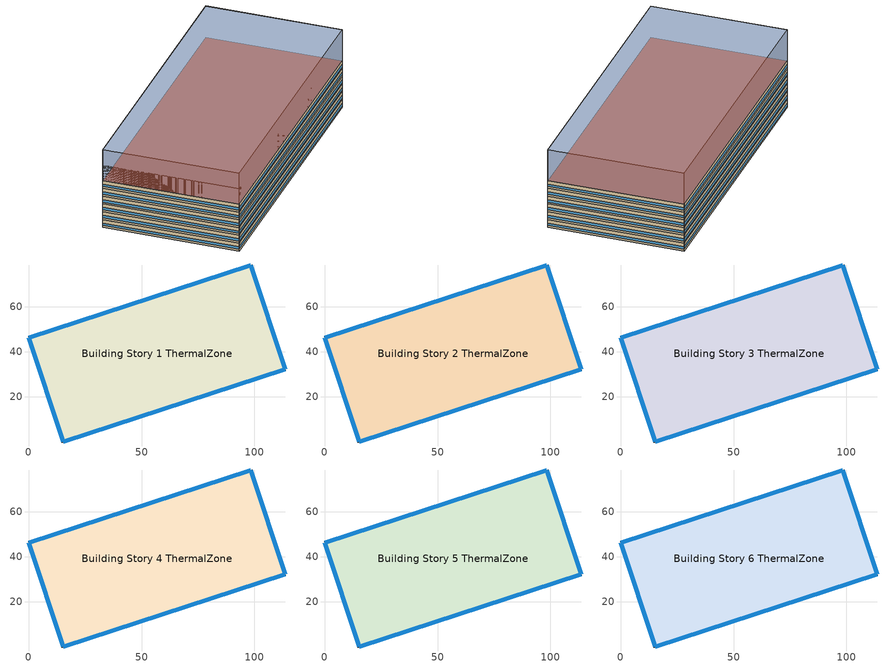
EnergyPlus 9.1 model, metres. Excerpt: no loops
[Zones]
Building Story 1 ThermalZone
 floor ground (Typical Insulated Carpeted 6in Slab Floor): 113.71,32.25 15.24,0 0,46.2 98.46,78.45 z0
 wall outside (Typical Insulated Exterior Mass Wall R-9.62): 15.24,0 113.71,32.25 98.46,78.45 0,46.2 15.24,0 z0:3
 window (U 0.57 SHGC 0.49 Dbl Blue 6mm/6mm Air): 15.27,0.01 113.68,32.24 / 0.01,46.18 15.23,0.02 / 98.44,78.44 0.02,46.21 / 113.7,32.27 98.47,78.42 z0.76:1.66
 ceiling adiabatic (Typical IEAD Roof R-15.87): 98.46,78.45 0,46.2 15.24,0 113.71,32.25 z3
Building Story 2 ThermalZone
 floor adiabatic (Typical Interior Floor): 113.71,32.25 15.24,0 0,46.2 98.46,78.45 z3
 wall outside (Typical Insulated Exterior Mass Wall R-9.62): 98.46,78.45 0,46.2 15.24,0 113.71,32.25 98.46,78.45 z3:6
 window (U 0.57 SHGC 0.49 Dbl Blue 6mm/6mm Air): 98.44,78.44 0.02,46.21 / 113.7,32.27 98.47,78.42 / 15.27,0.01 113.68,32.24 / 0.01,46.18 15.23,0.02 z3.76:4.66
 ceiling adiabatic (Typical Interior Ceiling): 98.46,78.45 0,46.2 15.24,0 113.71,32.25 z6
Building Story 3 ThermalZone
 floor adiabatic (Typical Insulated Carpeted 6in Slab Floor): 113.71,32.25 15.24,0 0,46.2 98.46,78.45 z6
 wall outside (Typical Insulated Exterior Mass Wall R-9.62): 15.24,0 113.71,32.25 98.46,78.45 0,46.2 15.24,0 z6:9
 window (U 0.57 SHGC 0.49 Dbl Blue 6mm/6mm Air): 15.27,0.01 113.68,32.24 / 0.01,46.18 15.23,0.02 / 98.44,78.44 0.02,46.21 / 113.7,32.27 98.47,78.42 z6.76:7.66
 roof outside (Typical IEAD Roof R-15.87): 98.46,78.45 0,46.2 15.24,0 113.71,32.25 z9
Building Story 4 ThermalZone
 floor adiabatic (Typical Insulated Carpeted 6in Slab Floor): 113.71,32.25 15.24,0 0,46.2 98.46,78.45 z9
 wall outside (Typical Insulated Exterior Mass Wall R-9.62): 15.24,0 113.71,32.25 98.46,78.45 0,46.2 15.24,0 z9:12
 window (U 0.57 SHGC 0.49 Dbl Blue 6mm/6mm Air): 15.27,0.01 113.68,32.24 / 0.01,46.18 15.23,0.02 / 98.44,78.44 0.02,46.21 / 113.7,32.27 98.47,78.42 z9.76:10.66
 roof outside (Typical IEAD Roof R-15.87): 98.46,78.45 0,46.2 15.24,0 113.71,32.25 z12
Building Story 5 ThermalZone
 floor adiabatic (Typical Interior Floor): 113.71,32.25 15.24,0 0,46.2 98.46,78.45 z12
 wall outside (Typical Insulated Exterior Mass Wall R-9.62): 15.24,0 113.71,32.25 98.46,78.45 0,46.2 15.24,0 z12:15
 window (U 0.57 SHGC 0.49 Dbl Blue 6mm/6mm Air): 15.27,0.01 113.68,32.24 / 0.01,46.18 15.23,0.02 / 98.44,78.44 0.02,46.21 / 113.7,32.27 98.47,78.42 z12.76:13.66
 ceiling adiabatic (Typical IEAD Roof R-15.87): 98.46,78.45 0,46.2 15.24,0 113.71,32.25 z15
Building Story 6 ThermalZone
 floor adiabatic (Typical Interior Floor): 113.71,32.25 15.24,0 0,46.2 98.46,78.45 z15
 wall outside (Typical Insulated Exterior Mass Wall R-9.62): 15.24,0 113.71,32.25 98.46,78.45 0,46.2 15.24,0 z15:18
 window (U 0.57 SHGC 0.49 Dbl Blue 6mm/6mm Air): 15.27,0.01 113.68,32.24 / 0.01,46.18 15.23,0.02 / 98.44,78.44 0.02,46.21 / 113.7,32.27 98.47,78.42 z15.76:16.66
 roof outside (Typical IEAD Roof R-15.87): 98.46,78.45 0,46.2 15.24,0 113.71,32.25 z18
shading: 15.24,0 113.71,32.25 / 113.71,32.25 98.46,78.45 / 98.46,78.45 0,46.2 / 0,46.2 15.24,0 z0:12; 113.71,32.25 98.46,78.45 / 98.46,78.45 0,46.2 / 0,46.2 15.24,0 / 15.24,0 113.71,32.25 z0:30; 15.24,0 113.71,32.25 / 113.71,32.25 98.46,78.45 / 98.46,78.45 0,46.2 / 0,46.2 15.24,0 z0:9; 0,46.2 15.24,0 / 15.24,0 113.71,32.25 / 113.71,32.25 98.46,78.45 / 98.46,78.45 0,46.2 z0:24; 98.46,78.45 0,46.2 15.24,0 113.71,32.25 z12; 113.71,32.25 15.24,0 0,46.2 98.46,78.45 z0; 98.46,78.45 0,46.2 15.24,0 113.71,32.25 z30; 113.71,32.25 15.24,0 0,46.2 98.46,78.45 z0; 98.46,78.45 0,46.2 15.24,0 113.71,32.25 z9; 113.71,32.25 15.24,0 0,46.2 98.46,78.45 z0; 113.71,32.25 15.24,0 0,46.2 98.46,78.45 z0; 98.46,78.45 0,46.2 15.24,0 113.71,32.25 z24
[Building]
Office 1: Terrain=City
[Site:Location]
Buffalo Niagara Intl Ap_NY_USA: Latitude {deg}=42.8158; Longitude {deg}=-78.8485; Time Zone {hr}=-5; Elevation {m}=215
[Site:GroundTemperature:BuildingSurface]
19.527, 19.502, 19.536, 19.598, 20.002, 21.64, 22.225, 22.375, 21.449, 20.121, 19.802, 19.633
[Site:WaterMainsTemperature]
Calculation Method=Correlation; Annual Average Outdoor Air Temperature {C}=8.96667; Maximum Difference In Monthly Average Outdoor Air Temperatures {deltaC}=26.2
[SizingPeriod:DesignDay] Day of Month=21; Dry-Bulb Temperature Range Modifier Type=DefaultMultipliers; Humidity Condition Type=Wetbulb; Barometric Pressure {Pa}=98769; Rain Indicator=No; Snow Indicator=No; Daylight Saving Time Indicator=No
Name | Month | Day Type | Maximum Dry-Bulb Temperature {C} | Daily Dry-Bulb Temperature Range {deltaC} | Wetbulb or DewPoint at Maximum Dry-Bulb {C} | Wind Speed {m/s} | Wind Direction {deg} | Solar Model Indicator | ASHRAE Clear Sky Optical Depth for Beam Irradiance (taub) | ASHRAE Clear Sky Optical Depth for Diffuse Irradiance (taud) | Sky Clearness
Buffalo Niagara Intl Ap Ann Clg .4% Condns DB=>MWB | 7 | SummerDesignDay | 30.3 | 9.3 | 21.8 | 5.7 | 240 | ASHRAETau | 0.462 | 2.001
Buffalo Niagara Intl Ap Ann Clg .4% Condns WB=>MDB | 7 | SummerDesignDay | 27.8 | 9.3 | 23.8 | 5.7 | 240 | ASHRAETau | 0.462 | 2.001
Buffalo Niagara Intl Ap Ann Htg 99.6% Condns DB | 1 | WinterDesignDay | -16.3 | 0 | -16.3 | 5.1 | 270 | ASHRAEClearSky |  |  | 0
[Material] Thermal Absorptance=0.9
Name | Roughness | Thickness {m} | Conductivity {W/m-K} | Density {kg/m3} | Specific Heat {J/kg-K} | Solar Absorptance | Visible Absorptance
1/2IN Gypsum | Smooth | 0.0127 | 0.16 | 784.9 | 830 | 0.4 | 0.4
100mm Normalweight concrete floor | MediumRough | 0.1016 | 2.31045 | 2322 | 832.557 | 0 | 0
1IN Stucco | Smooth | 0.0253 | 0.6918 | 1858 | 837 | 0.7 | 0.92
6 in. Normalweight Concrete Floor | MediumRough | 0.1524 | 2.31 | 2322 | 832 | 0.7 | 0.7
8IN CONCRETE HW RefBldg | Rough | 0.2032 | 1.311 | 2240 | 836.8 | 0.7 | 0.7
Metal Roof Surface | Smooth | 0.0008 | 45.28 | 7824 | 500 | 0.7 | 0.7
Roof Membrane | VeryRough | 0.0095 | 0.16 | 1121.29 | 1460 | 0.7 | 0.7
[Material:NoMass] Roughness=Smooth; Thermal Absorptance=0.9; Solar Absorptance=0.7
Name | Thermal Resistance {m2-K/W} | Visible Absorptance
CP02 CARPET PAD; Typical Carpet Pad | 0.21648 | 0.8
Typical Insulation R-14.76 | 2.59864 | 0.7
Typical Insulation R-7.23 | 1.27273 | 0.7
[WindowMaterial:Gas]
AIR 6MM: Gas Type=Air; Thickness {m}=0.0063
[WindowMaterial:Glazing] Optical Data Type=SpectralAverage; Thickness {m}=0.006; Infrared Transmittance at Normal Incidence=0; Front Side Infrared Hemispherical Emissivity=0.84; Back Side Infrared Hemispherical Emissivity=0.84; Conductivity {W/m-K}=0.9; Dirt Correction Factor for Solar and Visible Transmittance=1; Solar Diffusing=No
Name | Solar Transmittance at Normal Incidence | Front Side Solar Reflectance at Normal Incidence | Back Side Solar Reflectance at Normal Incidence | Visible Transmittance at Normal Incidence | Front Side Visible Reflectance at Normal Incidence | Back Side Visible Reflectance at Normal Incidence
BLUE 6MM | 0.48 | 0.05 | 0.05 | 0.57 | 0.06 | 0.06
CLEAR 6MM | 0.775 | 0.071 | 0.071 | 0.881 | 0.08 | 0.08
[Construction]
Typical IEAD Roof R-15.87: Roof Membrane, Typical Insulation R-14.76, Metal Roof Surface
Typical Insulated Carpeted 6in Slab Floor: 6 in. Normalweight Concrete Floor, Typical Carpet Pad
Typical Insulated Exterior Mass Wall R-9.62: 1IN Stucco, 8IN CONCRETE HW RefBldg, Typical Insulation R-7.23, 1/2IN Gypsum
Typical Interior Ceiling: CP02 CARPET PAD, 100mm Normalweight concrete floor
Typical Interior Floor: 100mm Normalweight concrete floor, CP02 CARPET PAD
U 0.57 SHGC 0.49 Dbl Blue 6mm/6mm Air: BLUE 6MM, AIR 6MM, CLEAR 6MM
[Zone]
Building Story 1 ThermalZone; Building Story 2 ThermalZone; Building Story 3 ThermalZone; Building Story 4 ThermalZone; Building Story 5 ThermalZone; Building Story 6 ThermalZone
[AvailabilityManager:NightCycle] Applicability Schedule=Always On Discrete; Control Type=CycleOnAny; Thermostat Tolerance {deltaC}=1; Cycling Run Time Control Type=FixedRunTime; Cycling Run Time {s}=1800
Name | Fan Schedule
Availability Manager Night Cycle 1 | 1 Zone VAV Occ Sch
Availability Manager Night Cycle 2 | 1 Zone VAV 1 Occ Sch
Availability Manager Night Cycle 3 | 1 Zone VAV 2 Occ Sch
Availability Manager Night Cycle 4 | 1 Zone VAV 3 Occ Sch
Availability Manager Night Cycle 5 | 1 Zone VAV 4 Occ Sch
Availability Manager Night Cycle 6 | 1 Zone VAV 5 Occ Sch
[AvailabilityManager:Scheduled] Schedule=Always On Discrete
1 Zone VAV OA System Availability Manager; 1 Zone VAV 1 OA System Availability Manager; 1 Zone VAV 2 OA System Availability Manager; 1 Zone VAV 3 OA System Availability Manager; 1 Zone VAV 4 OA System Availability Manager; 1 Zone VAV 5 OA System Availability Manager
[Exterior:Lights] Control Option=AstronomicalClock
Name | Schedule | Design Level {W}
Building Facades | Schedule Ruleset 1 | 1902.35
Main Entries; Other Doors | Always On Discrete | 1302.816
Parking Areas and Drives | Always On Discrete | 31913.7
[EnergyManagementSystem:Sensor] Output:Variable or Output:Meter Index Key=Environment; Output:Variable or Output:Meter=Site Outdoor Air Drybulb Temperature
OAT; OAT_1; OAT_2; OAT_3; OAT_4; OAT_5
[EnergyManagementSystem:Actuator] Actuated Component Type=Schedule:Year; Actuated Component Control Type=Schedule Value
Name | Actuated Component Unique
SYS1ZoneVAV1ClgSch0; SYS1ZoneVAV2ClgSch0; SYS1ZoneVAV3ClgSch0; SYS1ZoneVAV4ClgSch0; SYS1ZoneVAV5ClgSch0; SYS1ZoneVAVClgSch0 | OfficeMedium CLGSETP_SCH_NO_SETBACK
SYS1ZoneVAV1HtgSch0; SYS1ZoneVAV2HtgSch0; SYS1ZoneVAV3HtgSch0; SYS1ZoneVAV4HtgSch0; SYS1ZoneVAV5HtgSch0; SYS1ZoneVAVHtgSch0 | OfficeMedium HTGSETP_SCH_PACU_VAV_bot
[EnergyManagementSystem:Program]
SYS1ZoneVAV1OptimumStartProg0: IF DaylightSavings==0 && DayOfWeek>1 && Hour==5 && OAT_1<23.9 && OAT_1>1.7; SET SYS1ZoneVAV1ClgSch0 = 29.4; SET SYS1ZoneVAV1HtgSch0 = 15.6; ELSEIF DaylightSavings==0 && DayOfWeek==1 && Hour==7 && OAT_1<23.9 && OAT_1>1.7; SET SYS1ZoneVAV1ClgSch0 = 29.4; SET SYS1ZoneVAV1HtgSch0 = 15.6; ELSEIF DaylightSavings==1 && DayOfWeek>1 && Hour==4 && OAT_1<23.9 && OAT_1>1.7; SET SYS1ZoneVAV1ClgSch0 = 29.4; SET SYS1ZoneVAV1HtgSch0 = 15.6; ELSEIF DaylightSavings==1 && DayOfWeek==1 && Hour==6 && OAT_1<23.9 && OAT_1>1.7; SET SYS1ZoneVAV1ClgSch0 = 29.4; SET SYS1ZoneVAV1HtgSch0 = 15.6; ELSE; SET SYS1ZoneVAV1ClgSch0 = NULL; SET SYS1ZoneVAV1HtgSch0 = NULL; ENDIF
SYS1ZoneVAV2OptimumStartProg0: IF DaylightSavings==0 && DayOfWeek>1 && Hour==5 && OAT_2<23.9 && OAT_2>1.7; SET SYS1ZoneVAV2ClgSch0 = 29.4; SET SYS1ZoneVAV2HtgSch0 = 15.6; ELSEIF DaylightSavings==0 && DayOfWeek==1 && Hour==7 && OAT_2<23.9 && OAT_2>1.7; SET SYS1ZoneVAV2ClgSch0 = 29.4; SET SYS1ZoneVAV2HtgSch0 = 15.6; ELSEIF DaylightSavings==1 && DayOfWeek>1 && Hour==4 && OAT_2<23.9 && OAT_2>1.7; SET SYS1ZoneVAV2ClgSch0 = 29.4; SET SYS1ZoneVAV2HtgSch0 = 15.6; ELSEIF DaylightSavings==1 && DayOfWeek==1 && Hour==6 && OAT_2<23.9 && OAT_2>1.7; SET SYS1ZoneVAV2ClgSch0 = 29.4; SET SYS1ZoneVAV2HtgSch0 = 15.6; ELSE; SET SYS1ZoneVAV2ClgSch0 = NULL; SET SYS1ZoneVAV2HtgSch0 = NULL; ENDIF
SYS1ZoneVAV3OptimumStartProg0: IF DaylightSavings==0 && DayOfWeek>1 && Hour==5 && OAT_3<23.9 && OAT_3>1.7; SET SYS1ZoneVAV3ClgSch0 = 29.4; SET SYS1ZoneVAV3HtgSch0 = 15.6; ELSEIF DaylightSavings==0 && DayOfWeek==1 && Hour==7 && OAT_3<23.9 && OAT_3>1.7; SET SYS1ZoneVAV3ClgSch0 = 29.4; SET SYS1ZoneVAV3HtgSch0 = 15.6; ELSEIF DaylightSavings==1 && DayOfWeek>1 && Hour==4 && OAT_3<23.9 && OAT_3>1.7; SET SYS1ZoneVAV3ClgSch0 = 29.4; SET SYS1ZoneVAV3HtgSch0 = 15.6; ELSEIF DaylightSavings==1 && DayOfWeek==1 && Hour==6 && OAT_3<23.9 && OAT_3>1.7; SET SYS1ZoneVAV3ClgSch0 = 29.4; SET SYS1ZoneVAV3HtgSch0 = 15.6; ELSE; SET SYS1ZoneVAV3ClgSch0 = NULL; SET SYS1ZoneVAV3HtgSch0 = NULL; ENDIF
SYS1ZoneVAV4OptimumStartProg0: IF DaylightSavings==0 && DayOfWeek>1 && Hour==5 && OAT_4<23.9 && OAT_4>1.7; SET SYS1ZoneVAV4ClgSch0 = 29.4; SET SYS1ZoneVAV4HtgSch0 = 15.6; ELSEIF DaylightSavings==0 && DayOfWeek==1 && Hour==7 && OAT_4<23.9 && OAT_4>1.7; SET SYS1ZoneVAV4ClgSch0 = 29.4; SET SYS1ZoneVAV4HtgSch0 = 15.6; ELSEIF DaylightSavings==1 && DayOfWeek>1 && Hour==4 && OAT_4<23.9 && OAT_4>1.7; SET SYS1ZoneVAV4ClgSch0 = 29.4; SET SYS1ZoneVAV4HtgSch0 = 15.6; ELSEIF DaylightSavings==1 && DayOfWeek==1 && Hour==6 && OAT_4<23.9 && OAT_4>1.7; SET SYS1ZoneVAV4ClgSch0 = 29.4; SET SYS1ZoneVAV4HtgSch0 = 15.6; ELSE; SET SYS1ZoneVAV4ClgSch0 = NULL; SET SYS1ZoneVAV4HtgSch0 = NULL; ENDIF
SYS1ZoneVAV5OptimumStartProg0: IF DaylightSavings==0 && DayOfWeek>1 && Hour==5 && OAT_5<23.9 && OAT_5>1.7; SET SYS1ZoneVAV5ClgSch0 = 29.4; SET SYS1ZoneVAV5HtgSch0 = 15.6; ELSEIF DaylightSavings==0 && DayOfWeek==1 && Hour==7 && OAT_5<23.9 && OAT_5>1.7; SET SYS1ZoneVAV5ClgSch0 = 29.4; SET SYS1ZoneVAV5HtgSch0 = 15.6; ELSEIF DaylightSavings==1 && DayOfWeek>1 && Hour==4 && OAT_5<23.9 && OAT_5>1.7; SET SYS1ZoneVAV5ClgSch0 = 29.4; SET SYS1ZoneVAV5HtgSch0 = 15.6; ELSEIF DaylightSavings==1 && DayOfWeek==1 && Hour==6 && OAT_5<23.9 && OAT_5>1.7; SET SYS1ZoneVAV5ClgSch0 = 29.4; SET SYS1ZoneVAV5HtgSch0 = 15.6; ELSE; SET SYS1ZoneVAV5ClgSch0 = NULL; SET SYS1ZoneVAV5HtgSch0 = NULL; ENDIF
SYS1ZoneVAVOptimumStartProg0: IF DaylightSavings==0 && DayOfWeek>1 && Hour==5 && OAT<23.9 && OAT>1.7; SET SYS1ZoneVAVClgSch0 = 29.4; SET SYS1ZoneVAVHtgSch0 = 15.6; ELSEIF DaylightSavings==0 && DayOfWeek==1 && Hour==7 && OAT<23.9 && OAT>1.7; SET SYS1ZoneVAVClgSch0 = 29.4; SET SYS1ZoneVAVHtgSch0 = 15.6; ELSEIF DaylightSavings==1 && DayOfWeek>1 && Hour==4 && OAT<23.9 && OAT>1.7; SET SYS1ZoneVAVClgSch0 = 29.4; SET SYS1ZoneVAVHtgSch0 = 15.6; ELSEIF DaylightSavings==1 && DayOfWeek==1 && Hour==6 && OAT<23.9 && OAT>1.7; SET SYS1ZoneVAVClgSch0 = 29.4; SET SYS1ZoneVAVHtgSch0 = 15.6; ELSE; SET SYS1ZoneVAVClgSch0 = NULL; SET SYS1ZoneVAVHtgSch0 = NULL; ENDIF
[EnergyManagementSystem:ProgramCallingManager]
SYS1ZoneVAV1OptimumStartCallingManager0: BeginTimestepBeforePredictor; SYS1ZoneVAV1OptimumStartProg0
SYS1ZoneVAV2OptimumStartCallingManager0: BeginTimestepBeforePredictor; SYS1ZoneVAV2OptimumStartProg0
SYS1ZoneVAV3OptimumStartCallingManager0: BeginTimestepBeforePredictor; SYS1ZoneVAV3OptimumStartProg0
SYS1ZoneVAV4OptimumStartCallingManager0: BeginTimestepBeforePredictor; SYS1ZoneVAV4OptimumStartProg0
SYS1ZoneVAV5OptimumStartCallingManager0: BeginTimestepBeforePredictor; SYS1ZoneVAV5OptimumStartProg0
SYS1ZoneVAVOptimumStartCallingManager0: BeginTimestepBeforePredictor; SYS1ZoneVAVOptimumStartProg0
[Schedule:Day:Interval]
OfficeMedium HTGSETP_SCH_PACU_VAV_bot Wkdy Day: No, 05:00, 15.6, 22:00, 21, 24:00, 15.6
OfficeMedium HTGSETP_SCH_PACU_VAV_bot Sat Day: No, 05:00, 15.6, 17:00, 21, 24:00, 15.6
OfficeMedium HTGSETP_SCH_PACU_VAV_bot Default; OfficeMedium HTGSETP_SCH_PACU_VAV_bot Summer Design Day: No, 24:00, 15.6
OfficeMedium HTGSETP_SCH_PACU_VAV_bot Winter Design Day: No, 05:00, 15.6, 06:00, 17.6, 07:00, 19.6, 22:00, 21, 24:00, 15.6
OfficeMedium CLGSETP_SCH_NO_SETBACK Default|WntrDsn|Sat|Wkdy Day; OfficeMedium CLGSETP_SCH_NO_SETBACK Default; OfficeMedium CLGSETP_SCH_NO_SETBACK Winter Design Day: No, 24:00, 24
OfficeMedium CLGSETP_SCH_NO_SETBACK Summer Design Day: No, 05:00, 26.7, 06:00, 25.7, 07:00, 25, 22:00, 24, 24:00, 26.7
1 Zone VAV Occ Sch Default; 1 Zone VAV 1 Occ Sch Default; 1 Zone VAV 2 Occ Sch Default; 1 Zone VAV 3 Occ Sch Default; 1 Zone VAV 4 Occ Sch Default; 1 Zone VAV 5 Occ Sch Default: No, 07:00, 0, 18:00, 1, 24:00, 0
1 Zone VAV Occ Sch Saturday; 1 Zone VAV 1 Occ Sch Saturday; 1 Zone VAV 2 Occ Sch Saturday; 1 Zone VAV 3 Occ Sch Saturday; 1 Zone VAV 4 Occ Sch Saturday; 1 Zone VAV 5 Occ Sch Saturday: No, 08:00, 0, 12:00, 1, 24:00, 0
1 Zone VAV Occ Sch Sunday; 1 Zone VAV 1 Occ Sch Sunday; 1 Zone VAV 2 Occ Sch Sunday; 1 Zone VAV 3 Occ Sch Sunday; 1 Zone VAV 4 Occ Sch Sunday; 1 Zone VAV 5 Occ Sch Sunday: No, 24:00, 0
1 Zone VAV Occ Sch Summer Design Day; 1 Zone VAV Occ Sch Winter Design Day; 1 Zone VAV 1 Occ Sch Summer Design Day; 1 Zone VAV 1 Occ Sch Winter Design Day; 1 Zone VAV 2 Occ Sch Summer Design Day; 1 Zone VAV 2 Occ Sch Winter Design Day; 1 Zone VAV 3 Occ Sch Summer Design Day; 1 Zone VAV 3 Occ Sch Winter Design Day; 1 Zone VAV 4 Occ Sch Summer Design Day; 1 Zone VAV 4 Occ Sch Winter Design Day; 1 Zone VAV 5 Occ Sch Summer Design Day; 1 Zone VAV 5 Occ Sch Winter Design Day: No, 24:00, 1
Schedule Day 15: No, 06:00, 0, 24:00, 1
[Schedule:Week:Daily]
OfficeMedium HTGSETP_SCH_PACU_VAV_bot Week Rule - Jan1-Jan5: OfficeMedium HTGSETP_SCH_PACU_VAV_bot Default, OfficeMedium HTGSETP_SCH_PACU_VAV_bot Default, OfficeMedium HTGSETP_SCH_PACU_VAV_bot Wkdy Day, OfficeMedium HTGSETP_SCH_PACU_VAV_bot Wkdy Day, OfficeMedium HTGSETP_SCH_PACU_VAV_bot Wkdy Day, OfficeMedium HTGSETP_SCH_PACU_VAV_bot Wkdy Day, OfficeMedium HTGSETP_SCH_PACU_VAV_bot Sat Day, OfficeMedium HTGSETP_SCH_PACU_VAV_bot Default, OfficeMedium HTGSETP_SCH_PACU_VAV_bot Summer Design Day, OfficeMedium HTGSETP_SCH_PACU_VAV_bot Winter Design Day, OfficeMedium HTGSETP_SCH_PACU_VAV_bot Default, OfficeMedium HTGSETP_SCH_PACU_VAV_bot Default
OfficeMedium HTGSETP_SCH_PACU_VAV_bot Week Rule - Jan6-Dec31: OfficeMedium HTGSETP_SCH_PACU_VAV_bot Default, OfficeMedium HTGSETP_SCH_PACU_VAV_bot Wkdy Day, OfficeMedium HTGSETP_SCH_PACU_VAV_bot Wkdy Day, OfficeMedium HTGSETP_SCH_PACU_VAV_bot Wkdy Day, OfficeMedium HTGSETP_SCH_PACU_VAV_bot Wkdy Day, OfficeMedium HTGSETP_SCH_PACU_VAV_bot Wkdy Day, OfficeMedium HTGSETP_SCH_PACU_VAV_bot Sat Day, OfficeMedium HTGSETP_SCH_PACU_VAV_bot Default, OfficeMedium HTGSETP_SCH_PACU_VAV_bot Summer Design Day, OfficeMedium HTGSETP_SCH_PACU_VAV_bot Winter Design Day, OfficeMedium HTGSETP_SCH_PACU_VAV_bot Default, OfficeMedium HTGSETP_SCH_PACU_VAV_bot Default
OfficeMedium CLGSETP_SCH_NO_SETBACK Week Rule - Jan1-Jan5: OfficeMedium CLGSETP_SCH_NO_SETBACK Default, OfficeMedium CLGSETP_SCH_NO_SETBACK Default, OfficeMedium CLGSETP_SCH_NO_SETBACK Default|WntrDsn|Sat|Wkdy Day, OfficeMedium CLGSETP_SCH_NO_SETBACK Default|WntrDsn|Sat|Wkdy Day, OfficeMedium CLGSETP_SCH_NO_SETBACK Default|WntrDsn|Sat|Wkdy Day, OfficeMedium CLGSETP_SCH_NO_SETBACK Default|WntrDsn|Sat|Wkdy Day, OfficeMedium CLGSETP_SCH_NO_SETBACK Default|WntrDsn|Sat|Wkdy Day, OfficeMedium CLGSETP_SCH_NO_SETBACK Default, OfficeMedium CLGSETP_SCH_NO_SETBACK Summer Design Day, OfficeMedium CLGSETP_SCH_NO_SETBACK Winter Design Day, OfficeMedium CLGSETP_SCH_NO_SETBACK Default, OfficeMedium CLGSETP_SCH_NO_SETBACK Default
OfficeMedium CLGSETP_SCH_NO_SETBACK Week Rule - Jan6-Dec31: OfficeMedium CLGSETP_SCH_NO_SETBACK Default, OfficeMedium CLGSETP_SCH_NO_SETBACK Default|WntrDsn|Sat|Wkdy Day, OfficeMedium CLGSETP_SCH_NO_SETBACK Default|WntrDsn|Sat|Wkdy Day, OfficeMedium CLGSETP_SCH_NO_SETBACK Default|WntrDsn|Sat|Wkdy Day, OfficeMedium CLGSETP_SCH_NO_SETBACK Default|WntrDsn|Sat|Wkdy Day, OfficeMedium CLGSETP_SCH_NO_SETBACK Default|WntrDsn|Sat|Wkdy Day, OfficeMedium CLGSETP_SCH_NO_SETBACK Default|WntrDsn|Sat|Wkdy Day, OfficeMedium CLGSETP_SCH_NO_SETBACK Default, OfficeMedium CLGSETP_SCH_NO_SETBACK Summer Design Day, OfficeMedium CLGSETP_SCH_NO_SETBACK Winter Design Day, OfficeMedium CLGSETP_SCH_NO_SETBACK Default, OfficeMedium CLGSETP_SCH_NO_SETBACK Default
1 Zone VAV Occ Sch Week Rule - Jan1-Jan5: 1 Zone VAV Occ Sch Default, 1 Zone VAV Occ Sch Default, 1 Zone VAV Occ Sch Default, 1 Zone VAV Occ Sch Default, 1 Zone VAV Occ Sch Default, 1 Zone VAV Occ Sch Default, 1 Zone VAV Occ Sch Saturday, 1 Zone VAV Occ Sch Default, 1 Zone VAV Occ Sch Summer Design Day, 1 Zone VAV Occ Sch Winter Design Day, 1 Zone VAV Occ Sch Default, 1 Zone VAV Occ Sch Default
1 Zone VAV Occ Sch Week Rule - Jan6-Dec31: 1 Zone VAV Occ Sch Sunday, 1 Zone VAV Occ Sch Default, 1 Zone VAV Occ Sch Default, 1 Zone VAV Occ Sch Default, 1 Zone VAV Occ Sch Default, 1 Zone VAV Occ Sch Default, 1 Zone VAV Occ Sch Saturday, 1 Zone VAV Occ Sch Default, 1 Zone VAV Occ Sch Summer Design Day, 1 Zone VAV Occ Sch Winter Design Day, 1 Zone VAV Occ Sch Default, 1 Zone VAV Occ Sch Default
1 Zone VAV 1 Occ Sch Week Rule - Jan1-Jan5: 1 Zone VAV 1 Occ Sch Default, 1 Zone VAV 1 Occ Sch Default, 1 Zone VAV 1 Occ Sch Default, 1 Zone VAV 1 Occ Sch Default, 1 Zone VAV 1 Occ Sch Default, 1 Zone VAV 1 Occ Sch Default, 1 Zone VAV 1 Occ Sch Saturday, 1 Zone VAV 1 Occ Sch Default, 1 Zone VAV 1 Occ Sch Summer Design Day, 1 Zone VAV 1 Occ Sch Winter Design Day, 1 Zone VAV 1 Occ Sch Default, 1 Zone VAV 1 Occ Sch Default
1 Zone VAV 1 Occ Sch Week Rule - Jan6-Dec31: 1 Zone VAV 1 Occ Sch Sunday, 1 Zone VAV 1 Occ Sch Default, 1 Zone VAV 1 Occ Sch Default, 1 Zone VAV 1 Occ Sch Default, 1 Zone VAV 1 Occ Sch Default, 1 Zone VAV 1 Occ Sch Default, 1 Zone VAV 1 Occ Sch Saturday, 1 Zone VAV 1 Occ Sch Default, 1 Zone VAV 1 Occ Sch Summer Design Day, 1 Zone VAV 1 Occ Sch Winter Design Day, 1 Zone VAV 1 Occ Sch Default, 1 Zone VAV 1 Occ Sch Default
1 Zone VAV 2 Occ Sch Week Rule - Jan1-Jan5: 1 Zone VAV 2 Occ Sch Default, 1 Zone VAV 2 Occ Sch Default, 1 Zone VAV 2 Occ Sch Default, 1 Zone VAV 2 Occ Sch Default, 1 Zone VAV 2 Occ Sch Default, 1 Zone VAV 2 Occ Sch Default, 1 Zone VAV 2 Occ Sch Saturday, 1 Zone VAV 2 Occ Sch Default, 1 Zone VAV 2 Occ Sch Summer Design Day, 1 Zone VAV 2 Occ Sch Winter Design Day, 1 Zone VAV 2 Occ Sch Default, 1 Zone VAV 2 Occ Sch Default
1 Zone VAV 2 Occ Sch Week Rule - Jan6-Dec31: 1 Zone VAV 2 Occ Sch Sunday, 1 Zone VAV 2 Occ Sch Default, 1 Zone VAV 2 Occ Sch Default, 1 Zone VAV 2 Occ Sch Default, 1 Zone VAV 2 Occ Sch Default, 1 Zone VAV 2 Occ Sch Default, 1 Zone VAV 2 Occ Sch Saturday, 1 Zone VAV 2 Occ Sch Default, 1 Zone VAV 2 Occ Sch Summer Design Day, 1 Zone VAV 2 Occ Sch Winter Design Day, 1 Zone VAV 2 Occ Sch Default, 1 Zone VAV 2 Occ Sch Default
1 Zone VAV 3 Occ Sch Week Rule - Jan1-Jan5: 1 Zone VAV 3 Occ Sch Default, 1 Zone VAV 3 Occ Sch Default, 1 Zone VAV 3 Occ Sch Default, 1 Zone VAV 3 Occ Sch Default, 1 Zone VAV 3 Occ Sch Default, 1 Zone VAV 3 Occ Sch Default, 1 Zone VAV 3 Occ Sch Saturday, 1 Zone VAV 3 Occ Sch Default, 1 Zone VAV 3 Occ Sch Summer Design Day, 1 Zone VAV 3 Occ Sch Winter Design Day, 1 Zone VAV 3 Occ Sch Default, 1 Zone VAV 3 Occ Sch Default
1 Zone VAV 3 Occ Sch Week Rule - Jan6-Dec31: 1 Zone VAV 3 Occ Sch Sunday, 1 Zone VAV 3 Occ Sch Default, 1 Zone VAV 3 Occ Sch Default, 1 Zone VAV 3 Occ Sch Default, 1 Zone VAV 3 Occ Sch Default, 1 Zone VAV 3 Occ Sch Default, 1 Zone VAV 3 Occ Sch Saturday, 1 Zone VAV 3 Occ Sch Default, 1 Zone VAV 3 Occ Sch Summer Design Day, 1 Zone VAV 3 Occ Sch Winter Design Day, 1 Zone VAV 3 Occ Sch Default, 1 Zone VAV 3 Occ Sch Default
1 Zone VAV 4 Occ Sch Week Rule - Jan1-Jan5: 1 Zone VAV 4 Occ Sch Default, 1 Zone VAV 4 Occ Sch Default, 1 Zone VAV 4 Occ Sch Default, 1 Zone VAV 4 Occ Sch Default, 1 Zone VAV 4 Occ Sch Default, 1 Zone VAV 4 Occ Sch Default, 1 Zone VAV 4 Occ Sch Saturday, 1 Zone VAV 4 Occ Sch Default, 1 Zone VAV 4 Occ Sch Summer Design Day, 1 Zone VAV 4 Occ Sch Winter Design Day, 1 Zone VAV 4 Occ Sch Default, 1 Zone VAV 4 Occ Sch Default
1 Zone VAV 4 Occ Sch Week Rule - Jan6-Dec31: 1 Zone VAV 4 Occ Sch Sunday, 1 Zone VAV 4 Occ Sch Default, 1 Zone VAV 4 Occ Sch Default, 1 Zone VAV 4 Occ Sch Default, 1 Zone VAV 4 Occ Sch Default, 1 Zone VAV 4 Occ Sch Default, 1 Zone VAV 4 Occ Sch Saturday, 1 Zone VAV 4 Occ Sch Default, 1 Zone VAV 4 Occ Sch Summer Design Day, 1 Zone VAV 4 Occ Sch Winter Design Day, 1 Zone VAV 4 Occ Sch Default, 1 Zone VAV 4 Occ Sch Default
1 Zone VAV 5 Occ Sch Week Rule - Jan1-Jan5: 1 Zone VAV 5 Occ Sch Default, 1 Zone VAV 5 Occ Sch Default, 1 Zone VAV 5 Occ Sch Default, 1 Zone VAV 5 Occ Sch Default, 1 Zone VAV 5 Occ Sch Default, 1 Zone VAV 5 Occ Sch Default, 1 Zone VAV 5 Occ Sch Saturday, 1 Zone VAV 5 Occ Sch Default, 1 Zone VAV 5 Occ Sch Summer Design Day, 1 Zone VAV 5 Occ Sch Winter Design Day, 1 Zone VAV 5 Occ Sch Default, 1 Zone VAV 5 Occ Sch Default
1 Zone VAV 5 Occ Sch Week Rule - Jan6-Dec31: 1 Zone VAV 5 Occ Sch Sunday, 1 Zone VAV 5 Occ Sch Default, 1 Zone VAV 5 Occ Sch Default, 1 Zone VAV 5 Occ Sch Default, 1 Zone VAV 5 Occ Sch Default, 1 Zone VAV 5 Occ Sch Default, 1 Zone VAV 5 Occ Sch Saturday, 1 Zone VAV 5 Occ Sch Default, 1 Zone VAV 5 Occ Sch Summer Design Day, 1 Zone VAV 5 Occ Sch Winter Design Day, 1 Zone VAV 5 Occ Sch Default, 1 Zone VAV 5 Occ Sch Default
Schedule Ruleset 1 Week Rule - Jan1-Dec31: Schedule Day 15, Schedule Day 15, Schedule Day 15, Schedule Day 15, Schedule Day 15, Schedule Day 15, Schedule Day 15, Schedule Day 15, Schedule Day 15, Schedule Day 15, Schedule Day 15, Schedule Day 15
[Schedule:Year]
OfficeMedium HTGSETP_SCH_PACU_VAV_bot: OfficeMedium HTGSETP_SCH_PACU_VAV_bot Week Rule - Jan1-Jan5, 1, 1, 1, 5, OfficeMedium HTGSETP_SCH_PACU_VAV_bot Week Rule - Jan6-Dec31, 1, 6, 12, 31
OfficeMedium CLGSETP_SCH_NO_SETBACK: OfficeMedium CLGSETP_SCH_NO_SETBACK Week Rule - Jan1-Jan5, 1, 1, 1, 5, OfficeMedium CLGSETP_SCH_NO_SETBACK Week Rule - Jan6-Dec31, 1, 6, 12, 31
1 Zone VAV Occ Sch: 1 Zone VAV Occ Sch Week Rule - Jan1-Jan5, 1, 1, 1, 5, 1 Zone VAV Occ Sch Week Rule - Jan6-Dec31, 1, 6, 12, 31
1 Zone VAV 1 Occ Sch: 1 Zone VAV 1 Occ Sch Week Rule - Jan1-Jan5, 1, 1, 1, 5, 1 Zone VAV 1 Occ Sch Week Rule - Jan6-Dec31, 1, 6, 12, 31
1 Zone VAV 2 Occ Sch: 1 Zone VAV 2 Occ Sch Week Rule - Jan1-Jan5, 1, 1, 1, 5, 1 Zone VAV 2 Occ Sch Week Rule - Jan6-Dec31, 1, 6, 12, 31
1 Zone VAV 3 Occ Sch: 1 Zone VAV 3 Occ Sch Week Rule - Jan1-Jan5, 1, 1, 1, 5, 1 Zone VAV 3 Occ Sch Week Rule - Jan6-Dec31, 1, 6, 12, 31
1 Zone VAV 4 Occ Sch: 1 Zone VAV 4 Occ Sch Week Rule - Jan1-Jan5, 1, 1, 1, 5, 1 Zone VAV 4 Occ Sch Week Rule - Jan6-Dec31, 1, 6, 12, 31
1 Zone VAV 5 Occ Sch: 1 Zone VAV 5 Occ Sch Week Rule - Jan1-Jan5, 1, 1, 1, 5, 1 Zone VAV 5 Occ Sch Week Rule - Jan6-Dec31, 1, 6, 12, 31
Schedule Ruleset 1: Schedule Ruleset 1 Week Rule - Jan1-Dec31, 1, 1, 12, 31
[Schedule:Constant]
Always On Discrete: Hourly Value=1
